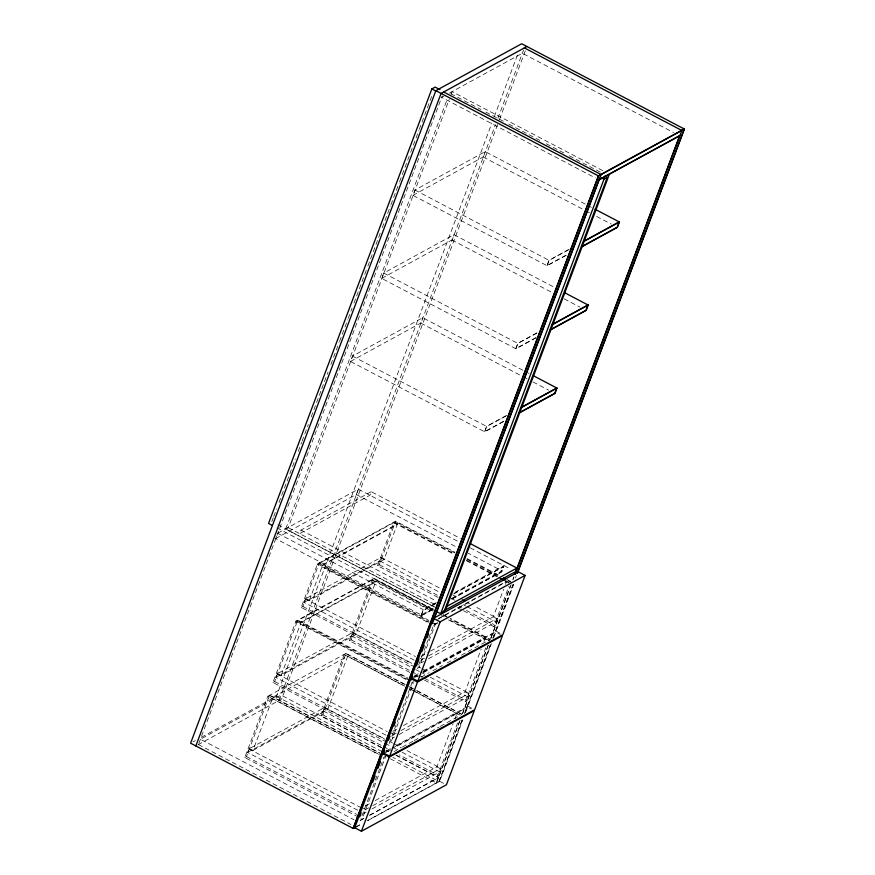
<?xml version="1.0" encoding="UTF-8"?>
<svg xmlns="http://www.w3.org/2000/svg" width="875" height="875" viewBox="0 0 875 875"><rect width="100%" height="100%" fill="white"/><g stroke="black" fill="none" stroke-linecap="round" stroke-linejoin="round"><path stroke-width="0.66" stroke-dasharray="4.38 3.28" d="M271.819 521.642L273.262 517.814M273.744 516.534L276.631 508.867M279.027 502.48L295.356 459.025M298.244 451.358L301.602 442.411M302.083 441.131L308.328 424.517M311.216 416.85L321.3 390.009M321.781 388.73L328.027 372.116M330.914 364.448L339.073 342.727M339.555 341.447L347.725 319.714M348.206 318.434L352.045 308.219M353.97 303.1L367.423 267.312M367.894 266.044L380.384 232.816M382.309 227.697L390.48 205.975M390.961 204.695L399.12 182.963M399.602 181.694L410.167 153.573M410.648 152.294L418.819 130.572M419.3 129.292L432.272 94.784M433.136 608.486L421.269 614.972L275.603 538.595L277.616 533.258L358.302 489.158L459.419 542.183M198.888 743.258L442.236 95.834M434.47 607.086L285.655 529.047L447.136 99.433M503.748 421.411L484.706 431.823L350.492 361.452L352.494 356.114L422.734 317.723L524.18 370.913M536.156 337.717L515.922 348.775L381.708 278.403L383.709 273.066L453.95 234.675L554.181 287.23M566.191 255.314L547.138 265.727L412.923 195.355L414.925 190.017L485.166 151.616L586.611 204.805M285.655 529.047L288.225 527.647L449.236 99.302M451.15 94.183L452.113 91.634L603.345 170.931M371.252 491.695L301.011 530.086L299.677 533.641L369.917 495.25L371.252 491.695L460.337 538.398M358.553 817.184L244.77 757.52L267.848 696.128L379.203 754.523M386.761 742.142L272.967 682.478L296.045 621.086L374.161 578.386L433.475 609.492M414.958 667.1L301.175 607.436L317.57 563.839L395.675 521.15L454.989 552.245M357.733 810.206L247.581 752.445L248.916 748.891L324.745 707.448L385.262 739.178M385.941 735.164L275.789 677.403L277.123 673.848L352.953 632.406L413.47 664.136M414.148 660.122L303.997 602.361L305.331 598.806L381.15 557.364L440.464 588.459M244.77 757.52L246.488 756.58L269.566 695.188L379.717 752.948M272.967 682.478L274.684 681.538L297.762 620.145L407.925 677.906M301.175 607.436L302.892 606.506L319.288 562.898L428.225 620.025M249.495 748.573L252.984 750.4L273.044 697.014M281.181 675.358L301.252 621.972L375.933 581.153L355.863 634.55L281.181 675.358L277.703 673.531M309.389 600.316L322.766 564.725L397.447 523.917L384.07 559.508L309.389 600.316L305.9 598.489M201.327 737.341L276.434 696.281L491.892 123.08M494.298 116.681L517.858 53.987M275.603 538.595L356.289 494.495L358.302 489.158M350.492 361.452L420.733 323.061L422.734 317.723M381.708 278.403L451.948 240.012L453.95 234.675M412.923 195.355L483.164 156.964L485.166 151.616M279.092 700.438L495.513 124.666M497.908 118.267L523.556 50.039M497.602 124.545L281.662 699.027L197.028 745.292M499.527 119.427L526.455 47.775M381.686 747.502L321.158 715.772L344.236 654.369L404.764 686.109M409.894 672.459L349.366 640.73L372.444 579.327L432.972 611.067M438.091 597.417L377.573 565.688L393.958 522.08L454.486 553.82M247.581 752.445L323.4 711.003L324.745 707.448M275.789 677.403L351.608 635.961L352.953 632.406M303.997 602.361L379.816 560.919L381.15 557.364M321.158 715.772L322.875 714.831L345.953 653.428L405.267 684.534M349.366 640.73L351.083 639.789L374.161 578.386M377.573 565.688L379.291 564.747L395.675 521.15M252.984 750.4L327.655 709.592L347.725 656.195L272.978 697.189M484.706 431.823L486.708 426.486L506.953 415.428M515.922 348.775L517.923 343.438L536.977 333.025M547.138 265.727L549.15 260.389L568.192 249.977M432.972 609.47L420.93 615.869L423.27 609.634L436.33 602.503M421.105 615.956L423.117 610.619L434.984 604.133M361.933 815.905L374.872 781.462M375.353 780.194L380.144 767.441M380.625 766.161L384.048 757.061M412.256 682.019L389.178 743.411L390.895 742.47L413.273 682.927M428.323 639.275L417.386 668.369L419.103 667.428L435.488 623.831L431.998 622.005M428.794 638.017L433.77 624.772L437.861 622.541M451.784 599.003L501.616 571.769L503.956 565.534L454.125 592.78M451.959 599.091L501.791 571.856L503.803 566.519L453.786 593.666M375.255 800.548L436.887 766.861L453.086 723.789M454.989 718.725L456.958 713.475L395.248 747.337M403.462 725.517L465.095 691.819L481.163 649.086M483.995 641.539L485.166 638.433L423.522 672.12M430.478 651.12L493.303 616.777L503.639 589.28M505.52 584.281L506.68 581.186L437.927 618.767M396.211 755.125L437.369 776.705L457.997 721.82M424.419 680.083L465.577 701.663L486.533 645.881M448.481 619.905L488.425 640.85L488.655 640.259L448.7 619.314M463.52 610.75L493.773 626.62L509.009 586.108M372.083 808.85L439.611 771.936L440.945 768.381L407.05 750.608M399.098 734.453L467.819 696.894L469.153 693.339L434.055 674.931M428.498 658.766L496.027 621.852L497.361 618.297L474.359 606.233M436.373 782.906L459.944 720.212M462.35 713.814L488.316 644.722M490.722 638.323L510.442 585.867M512.848 579.469L513.811 576.909M460.119 720.3L436.548 782.994L390.403 758.8M462.525 713.902L488.491 644.809M490.897 638.411L511.098 584.675M513.013 579.556L513.975 576.997M462.033 720.081L438.955 781.495L367.555 820.52M464.439 713.683L490.416 644.591M492.811 638.192L513.013 584.456M515.419 578.058L516.381 575.498M462.208 720.18L439.13 781.594L392.973 757.389M465.095 712.502L490.58 644.689M492.986 638.291L513.188 584.555M367.73 820.608L439.731 781.298L462.798 719.939M465.675 712.261L467.6 707.153L470.936 708.903M396.123 745.511L467.939 706.256L491.477 643.617M493.883 637.219L495.808 632.111L500.259 634.441M423.128 671.125L496.136 631.214L513.691 584.522M444.041 96.042L441.667 97.344L595.328 177.909M449.542 93.034L522.353 53.244L673.597 132.541M569.209 249.233L548.975 260.302L546.962 265.639L566.016 255.227M536.802 332.938L517.748 343.35L515.747 348.688L535.981 337.63M506.778 415.341L486.533 426.398L484.531 431.736L504.766 420.678M322.547 565.327L397.228 524.508M301.033 622.562L375.703 581.755M435.991 603.389L423.117 610.619M453.961 593.753L503.803 566.519M345.953 653.428L267.772 696.303L381.566 755.967M452.123 598.117L501.955 570.872L468.245 553.197M420.93 615.869L432.797 609.383M192.981 741.902L195.366 740.589M437.708 619.358L506.461 581.777M433.552 625.362L437.642 623.131M420.995 656.305L429.297 651.766M424.484 658.131L421.542 659.739L420.197 663.294L423.752 661.358M428.652 655.856L497.361 618.297M493.773 626.62L495.491 625.68L466.441 610.444M414.75 675.697L418.348 673.739M412.027 677.895L418.009 674.625M422.8 672.011L495.808 632.111M414.039 677.305L417.594 675.358M415.002 677.25L417.375 675.959M423.303 672.711L484.936 639.023M421.083 677.184L428.192 673.302M432.939 670.709L442.422 665.525M447.158 662.933L456.641 657.748M461.387 655.167L490.361 639.319L450.417 618.373M412.038 682.609L413.755 681.669M488.425 640.85L490.142 639.92L450.198 618.975M392.788 731.347L398.716 728.098M396.277 733.173L393.334 734.781L392 738.336L394.363 737.045M401.012 730.581L469.153 693.339M465.577 701.663L467.294 700.722L423.708 677.873M386.553 750.739L390.141 748.781M383.819 752.938L391.005 749.011M392.197 748.366L467.6 707.153M385.766 752.522L390.578 749.755M383.983 757.236L385.7 756.295L362.688 817.513L360.97 818.453M394.067 751.581L401.177 747.698M402.358 747.053L413.033 741.212M414.214 740.567L426.005 734.267M430.741 731.675L439.108 726.961M440.289 726.316L459.255 715.947M365.772 805.733L369.327 803.797M368.681 807.877L365.127 809.823L363.792 813.378L366.155 812.087M372.816 805.623L440.945 768.381M437.369 776.705L439.086 775.764L399.131 754.819M360.073 820.367L363.628 818.42M369.567 815.183L438.386 777.569M360.248 820.466L363.803 818.519M369.742 815.27L438.561 777.656L396.036 755.366M355.688 827.006L361.627 823.769M355.863 827.094L361.933 823.823M450.745 93.669L480.998 109.528M485.833 112.066L503.989 121.581M508.823 124.119L541.494 141.247M546.328 143.784L564.473 153.3M569.319 155.837L601.989 172.977M587.814 205.439L591.434 207.342M483.164 156.964L584.598 210.153M585.812 210.777L589.433 212.68M596.673 216.475L611.166 224.077M414.925 190.017L549.15 260.389M451.948 240.012L552.18 292.567M564.255 298.9L579.95 307.125M383.709 273.066L517.923 343.438M525.383 371.547L529.003 373.439M420.733 323.061L522.167 376.25M523.37 376.884L527.002 378.777M533.039 381.948L548.734 390.173M352.494 356.114L486.708 426.486M470.258 547.859L510.77 569.111M356.289 494.495L456.203 546.886M467.097 558.589L498.564 575.094M507.041 579.534L511.886 582.083M454.77 552.836L395.456 521.741L317.341 564.43L427.492 622.191M466.878 559.191L498.345 575.684M508.025 580.77L511.656 582.673M466.594 560.164L498.061 576.669M505.323 580.475L510.169 583.012M393.739 522.681L454.256 554.411M466.364 560.755L496.628 576.625M505.105 581.066L508.78 583.002M452.572 594.814L458.62 597.986M467.097 602.427L469.514 603.695M380.581 557.681L384.07 559.508M493.303 616.777L496.792 618.614M379.816 560.919L439.13 592.025M451.238 598.369L454.869 600.272M463.334 604.723L465.762 605.992M466.966 606.627L496.027 621.852M379.291 564.747L438.605 595.853M459.178 606.637L461.606 607.906M457.461 607.578L462.306 610.116M496.136 631.214L502.819 634.725M301.011 530.086L435.838 600.786M288.225 527.647L435.838 605.041M277.845 524.803L434.328 606.856M443.155 614.567L449.214 617.739M276.959 527.866L433.442 609.908M433.256 610.083L373.942 578.988L295.827 621.677L409.609 681.341M442.936 615.158L448.984 618.341M441.438 615.508L443.866 616.777M372.225 579.917L432.742 611.658M277.616 533.258L423.27 609.634M319.058 563.489L429.209 621.25M431.78 622.595L435.269 624.422M317.57 563.839L428.936 622.234M418.622 657.595L422.111 659.422M305.331 598.806L415.483 656.567M418.316 666.684L420.733 667.953M421.947 668.587L429.209 672.394M302.892 606.506L411.841 663.622M352.373 632.723L355.863 634.55M465.095 691.819L468.584 693.645M351.608 635.961L410.922 667.067M415.767 669.605L419.398 671.508M420.613 672.142L425.447 674.68M430.292 677.217L467.819 696.894M351.083 639.789L410.397 670.884M411.611 671.519L417.659 674.702M418.873 675.336L422.505 677.239M414.728 674.997L418.359 676.9M467.939 706.256L474.622 709.767M297.544 620.736L407.695 678.497M296.045 621.086L409.839 680.75M410.112 687.072L462.164 714.361M345.887 653.614L407.619 685.978M408.833 686.612L416.095 690.419M417.309 691.053L462.098 714.547M409.598 688.647L414.444 691.184M415.658 691.819L460.447 715.302M344.17 654.544L404.698 686.284M409.533 688.822L411.961 690.091M413.164 690.725L460.381 715.477M390.414 732.638L393.903 734.464M277.123 673.848L387.275 731.609M390.108 741.727L392.525 742.995M393.739 743.63L401.002 747.436M274.684 681.538L384.847 739.298M324.166 707.755L327.655 709.592M436.887 766.861L440.377 768.688M323.4 711.003L383.928 742.744M385.142 743.378L391.191 746.55M392.405 747.184L397.239 749.722M402.084 752.259L439.611 771.936M322.875 714.831L382.189 745.927M383.403 746.561L390.666 750.378M386.52 750.039L388.948 751.308M381.522 747.753L281.094 695.1L200.408 739.2L354.069 819.766M386.356 750.291L388.773 751.559M439.731 781.298L446.414 784.809M276.434 696.281L380.877 751.045M269.489 695.362L379.652 753.123M362.217 807.68L365.695 809.506M248.916 748.891L362.709 808.555M246.488 756.58L356.639 814.341M198.406 744.538L350.853 824.469"/><path stroke-width="1.31" d="M439.972 89.644L435.148 87.117L431.856 88.911L268.538 523.447L272.147 525.339M517.519 573.037L684.403 129.052L521.708 43.75L435.87 90.661L190.597 743.203L353.292 828.505L355.863 827.094M195.836 745.938L441.098 93.406L526.936 46.495M353.292 828.505L598.566 175.973L684.403 129.052M433.464 618.341L411.163 677.666L417.845 681.166L502.819 634.725L525.12 575.4L518.438 571.9L433.464 618.341L440.147 621.841L525.12 575.4M434.558 617.17L599.517 178.314M359.712 816.867L361.156 813.028M372.695 782.316L375.102 775.917M377.989 768.239L380.395 761.841M383.283 754.163L384.716 750.323M388.566 740.097L390.009 736.258M393.859 726.02L395.303 722.181M411.173 679.962L412.617 676.123M416.467 665.886L418.862 659.488M421.75 651.809L424.156 645.411M427.044 637.733L428.488 633.894M432.337 623.656L601.136 174.562L443.68 91.995M435.848 611.177L440.661 613.703L603.991 179.167L607.283 177.373L604.877 176.105M361.43 831.25L389.309 757.094L474.283 710.653L446.414 784.809L361.43 831.25L354.747 827.75L382.627 753.594L389.309 757.094M389.637 756.208L417.506 682.052L502.491 635.611L474.622 709.767L389.637 756.208L382.955 752.708L410.834 678.552L417.506 682.052M417.845 681.166L440.147 621.841M607.283 177.373L443.953 611.898L440.661 613.703M609.405 174.103L445.517 610.116L442.936 611.527M519.061 412.869L554.772 393.345L556.784 388.008L522.255 406.875M550.277 329.82L585.987 310.297L588 304.959L552.278 324.472M581.492 246.761L617.203 227.248L619.216 221.9L584.686 240.778M519.236 412.956L554.947 393.433L556.959 388.095L533.837 375.977M550.452 329.908L586.162 310.384L588.175 305.047L565.053 292.928M581.667 246.859L617.378 227.336L619.391 221.998L595.066 209.245M516.917 568.072L515.583 571.627L445.342 610.028L446.677 606.462L516.917 568.072L469.973 543.452M514.762 574.35L679.722 135.494M514.938 574.438L681.822 130.463L524.366 47.895M517.344 572.939L684.228 128.964L598.391 175.875L353.117 828.417L354.834 827.477M583.669 241.522L619.391 221.998M552.453 324.57L588.175 305.047M521.237 407.619L556.959 388.095M435.87 90.661L598.566 175.973M431.856 88.911L436.68 91.438M601.584 177.909L603.991 179.167M503.409 577.631L505.827 578.9M501.692 578.572L504.109 579.841M500.259 578.528L503.891 580.431M462.252 599.889L464.68 601.158M679.645 135.713L598.959 179.812L679.645 135.713"/></g></svg>
